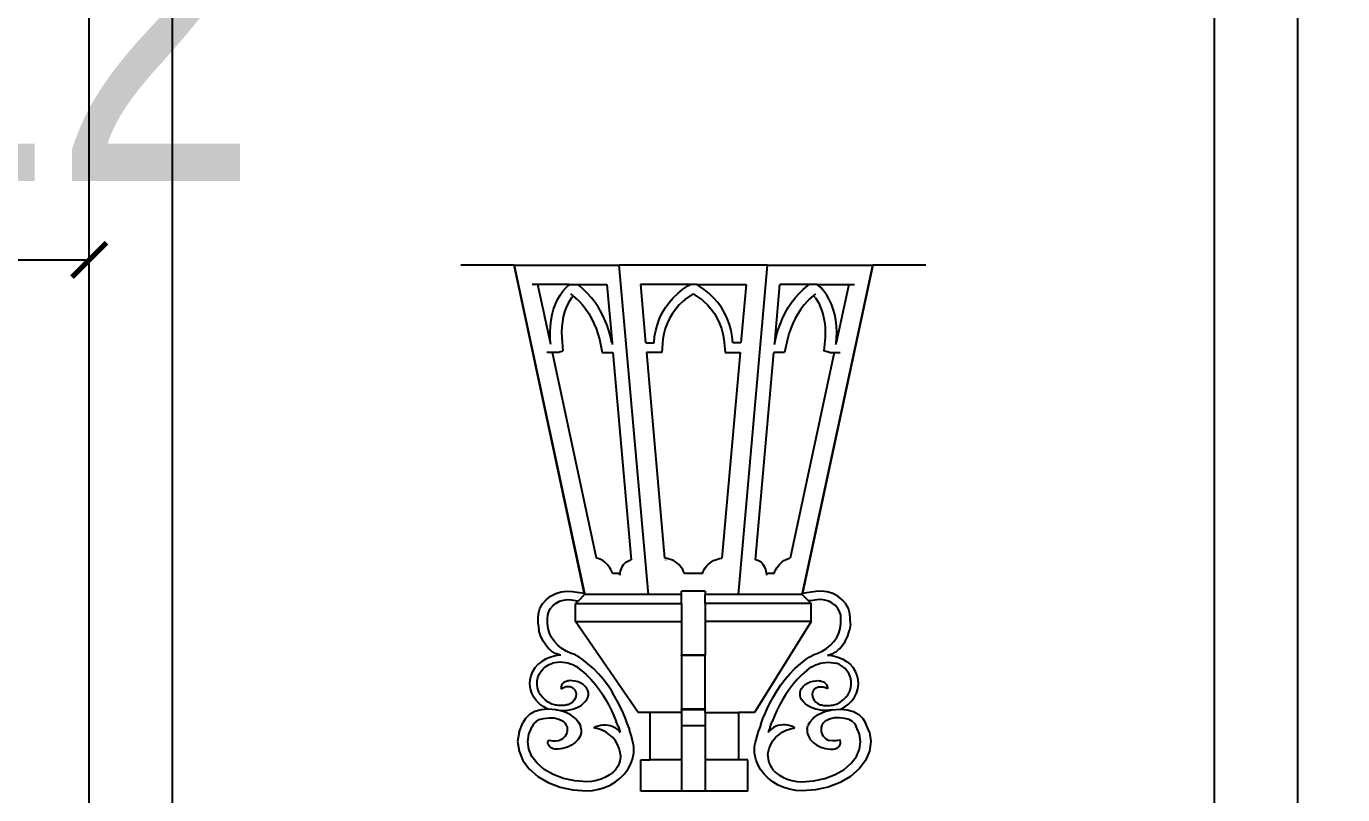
# Model space of a CAD drawing. Header units: inches. Extents: x -279 to 561, y -345 to 342.
# Drawn here: x -172.551 to -171.788, y 34.781 to 35.226 of the extents above; entities that cross this region are included whole.
import ezdxf

# ---------------------------------------------------------------- set-up
doc = ezdxf.new("R2010")
doc.units = ezdxf.units.IN
doc.header["$LTSCALE"] = 0.5
doc.header["$MEASUREMENT"] = 0
for name, color, linetype in [('Edges', 7, 'Continuous'), ('S-DIM', 7, 'Continuous'), ('WAL', 7, 'Continuous')]:
    doc.layers.add(name, color=color, linetype=linetype)
doc.styles.add('ROM', font='AGENCYR.TTF', dxfattribs={"width": 0.8})
doc.styles.get("Standard").update_dxf_attribs({"font": 'arial.ttf'})
doc.dimstyles.new('Copy(9) of ISO-25', dxfattribs={"dimtxt": 0.2, "dimasz": 0.02, "dimexe": 0.05, "dimexo": 0.05, "dimgap": 0.02, "dimtad": 1, "dimtxsty": 'ROM', "dimblk": 'ARCHTICK', "dimcen": 0.03, "dimse1": 1, "dimse2": 1, "dimclrd": 248, "dimclrt": 248, "dimadec": 0, "dimazin": 0, "dimtfac": 1, "dimtmove": 0, "dimatfit": 3, "dimldrblk": 'DOT', "dimfxl": 1, "dimarcsym": 0})
doc.dimstyles.get("Standard").update_dxf_attribs({"dimtxt": 0.18, "dimasz": 0.18, "dimexe": 0.18, "dimexo": 0.0625, "dimgap": 0.09, "dimtad": 0, "dimtih": 1, "dimtoh": 1, "dimzin": 0, "dimdsep": 46, "dimtxsty": 'Standard', "dimcen": 0.09, "dimadec": 0, "dimazin": 0, "dimtfac": 1, "dimtofl": 0, "dimtmove": 0, "dimatfit": 3, "dimfxl": 1, "dimtolj": 1, "dimtzin": 0, "dimarcsym": 0})

# ---------------------------------------------------------------- blocks, each defined once
blk = doc.blocks.new('xx')
at = {"layer": 'Edges'}
for p, q in [((37.97503, 12.48296), (37.98899, 12.48296)), ((38.01653, 12.48296), (37.98899, 12.48296)), ((37.98899, 12.48296), (38.00742, 12.39684)), ((38.00748, 12.39658), (37.98899, 12.48296)), ((38.02418, 12.39658), (38.01653, 12.48296)), ((38.01653, 12.48296), (38.05539, 12.48294)), ((38.02418, 12.39658), (38.01653, 12.48296)), ((38.04781, 12.39658), (38.05547, 12.48296)), ((38.04781, 12.39658), (38.05547, 12.48296)), ((38.05539, 12.48294), (38.05539, 12.48296)), ((38.05539, 12.48294), (38.05547, 12.48296)), ((38.083, 12.48296), (38.05547, 12.48296)), ((38.06452, 12.39658), (38.083, 12.48296)), ((38.083, 12.48296), (38.06459, 12.39691)), ((38.06459, 12.39691), (38.083, 12.48296)), ((38.083, 12.48296), (38.09697, 12.48296)), ((37.99524, 12.47792), (37.99372, 12.47792)), ((37.99524, 12.47792), (37.99852, 12.46261)), ((38.00352, 12.47792), (37.99524, 12.47792)), ((38.00179, 12.47619), (38.00262, 12.47712)), ((38.00262, 12.47712), (38.00352, 12.47792)), ((38.00352, 12.47792), (38.00557, 12.47792)), ((38.0061, 12.47755), (38.00557, 12.47792)), ((38.00557, 12.47792), (38.01332, 12.47792)), ((38.00721, 12.47662), (38.0061, 12.47755)), ((38.00828, 12.47558), (38.00721, 12.47662)), ((38.01468, 12.46261), (38.01332, 12.47792)), ((38.02218, 12.47792), (38.02214, 12.47792)), ((38.02218, 12.47792), (38.02354, 12.46261)), ((38.03522, 12.47792), (38.02218, 12.47792)), ((38.03189, 12.47558), (38.03318, 12.47662)), ((38.03318, 12.47662), (38.03455, 12.47755)), ((38.03455, 12.47755), (38.03522, 12.47792)), ((38.03522, 12.47792), (38.03678, 12.47792)), ((38.03745, 12.47755), (38.03678, 12.47792)), ((38.03678, 12.47792), (38.04982, 12.47792)), ((38.03882, 12.47662), (38.03745, 12.47755)), ((38.0401, 12.47558), (38.03882, 12.47662)), ((38.04846, 12.46261), (38.04982, 12.47792)), ((38.04982, 12.47792), (38.04986, 12.47792)), ((38.05868, 12.47792), (38.05732, 12.46261)), ((38.06643, 12.47792), (38.05868, 12.47792)), ((38.06372, 12.47558), (38.06479, 12.47662)), ((38.06479, 12.47662), (38.0659, 12.47755)), ((38.0659, 12.47755), (38.06643, 12.47792)), ((38.06848, 12.47792), (38.06643, 12.47792)), ((38.06938, 12.47712), (38.06848, 12.47792)), ((38.06848, 12.47792), (38.07675, 12.47792)), ((38.07021, 12.47619), (38.06938, 12.47712)), ((38.07347, 12.46261), (38.07675, 12.47792)), ((38.07675, 12.47792), (38.07828, 12.47792)), ((37.9998, 12.47275), (38.00037, 12.47399)), ((38.00037, 12.47399), (38.00104, 12.47514)), ((38.00104, 12.47514), (38.00179, 12.47619)), ((38.00315, 12.47298), (38.00265, 12.47188)), ((38.00374, 12.474), (38.00315, 12.47298)), ((38.00402, 12.47438), (38.00374, 12.474)), ((38.0045, 12.47493), (38.0039, 12.47544)), ((38.00402, 12.47438), (38.0045, 12.47493)), ((38.00566, 12.47395), (38.0045, 12.47493)), ((38.00566, 12.47395), (38.00605, 12.47357)), ((38.00605, 12.47357), (38.00695, 12.47255)), ((38.00929, 12.47443), (38.00828, 12.47558)), ((38.01024, 12.47318), (38.00929, 12.47443)), ((38.01112, 12.47184), (38.01024, 12.47318)), ((38.02867, 12.47184), (38.02963, 12.47318)), ((38.02963, 12.47318), (38.03071, 12.47443)), ((38.03071, 12.47443), (38.03189, 12.47558)), ((38.03335, 12.47357), (38.03231, 12.47255)), ((38.03382, 12.47395), (38.03335, 12.47357)), ((38.03382, 12.47395), (38.036, 12.47544)), ((38.03817, 12.47395), (38.036, 12.47544)), ((38.03817, 12.47395), (38.03864, 12.47357)), ((38.03864, 12.47357), (38.03969, 12.47255)), ((38.04129, 12.47443), (38.0401, 12.47558)), ((38.04237, 12.47318), (38.04129, 12.47443)), ((38.04333, 12.47184), (38.04237, 12.47318)), ((38.06088, 12.47184), (38.06176, 12.47318)), ((38.06176, 12.47318), (38.06271, 12.47443)), ((38.06271, 12.47443), (38.06372, 12.47558)), ((38.06595, 12.47357), (38.06505, 12.47255)), ((38.06634, 12.47395), (38.06595, 12.47357)), ((38.06634, 12.47395), (38.0675, 12.47493)), ((38.0675, 12.47493), (38.0681, 12.47544)), ((38.06798, 12.47438), (38.0675, 12.47493)), ((38.06798, 12.47438), (38.06826, 12.474)), ((38.06826, 12.474), (38.06884, 12.47298)), ((38.06884, 12.47298), (38.06935, 12.47188)), ((38.07096, 12.47514), (38.07021, 12.47619)), ((38.07162, 12.47399), (38.07096, 12.47514)), ((38.07219, 12.47275), (38.07162, 12.47399)), ((37.99867, 12.46852), (37.99895, 12.47)), ((37.99895, 12.47), (37.99932, 12.47141)), ((37.99932, 12.47141), (37.9998, 12.47275)), ((38.00222, 12.4707), (38.00189, 12.46945)), ((38.00265, 12.47188), (38.00222, 12.4707)), ((38.00695, 12.47255), (38.00779, 12.47145)), ((38.00779, 12.47145), (38.00857, 12.47027)), ((38.00857, 12.47027), (38.00928, 12.46901)), ((38.01192, 12.47043), (38.01112, 12.47184)), ((38.01265, 12.46895), (38.01192, 12.47043)), ((38.02713, 12.46895), (38.02783, 12.47043)), ((38.02783, 12.47043), (38.02867, 12.47184)), ((38.0305, 12.47027), (38.02976, 12.46901)), ((38.03135, 12.47145), (38.0305, 12.47027)), ((38.03231, 12.47255), (38.03135, 12.47145)), ((38.03969, 12.47255), (38.04064, 12.47145)), ((38.04064, 12.47145), (38.04149, 12.47027)), ((38.04149, 12.47027), (38.04224, 12.46901)), ((38.04416, 12.47043), (38.04333, 12.47184)), ((38.04487, 12.46895), (38.04416, 12.47043)), ((38.05935, 12.46895), (38.06007, 12.47043)), ((38.06007, 12.47043), (38.06088, 12.47184)), ((38.06343, 12.47027), (38.06272, 12.46901)), ((38.06421, 12.47145), (38.06343, 12.47027)), ((38.06505, 12.47255), (38.06421, 12.47145)), ((38.06935, 12.47188), (38.06977, 12.4707)), ((38.06977, 12.4707), (38.07011, 12.46945)), ((38.07267, 12.47141), (38.07219, 12.47275)), ((38.07305, 12.47), (38.07267, 12.47141)), ((38.07333, 12.46852), (38.07305, 12.47)), ((37.99843, 12.46541), (37.9985, 12.46699)), ((37.9985, 12.46699), (37.99867, 12.46852)), ((38.00149, 12.46678), (38.00143, 12.46538)), ((38.00164, 12.46814), (38.00149, 12.46678)), ((38.00189, 12.46945), (38.00164, 12.46814)), ((38.00928, 12.46901), (38.00992, 12.46771)), ((38.00992, 12.46771), (38.01048, 12.46635)), ((38.01048, 12.46635), (38.01096, 12.46495)), ((38.01328, 12.46742), (38.01265, 12.46895)), ((38.01383, 12.46584), (38.01328, 12.46742)), ((38.02612, 12.46584), (38.02655, 12.46742)), ((38.02655, 12.46742), (38.02713, 12.46895)), ((38.02863, 12.46635), (38.02825, 12.46495)), ((38.02914, 12.46771), (38.02863, 12.46635)), ((38.02976, 12.46901), (38.02914, 12.46771)), ((38.04224, 12.46901), (38.04286, 12.46771)), ((38.04286, 12.46771), (38.04337, 12.46635)), ((38.04337, 12.46635), (38.04375, 12.46495)), ((38.04544, 12.46742), (38.04487, 12.46895)), ((38.04587, 12.46584), (38.04544, 12.46742)), ((38.05817, 12.46584), (38.05871, 12.46742)), ((38.05871, 12.46742), (38.05935, 12.46895)), ((38.06151, 12.46635), (38.06103, 12.46495)), ((38.06208, 12.46771), (38.06151, 12.46635)), ((38.06272, 12.46901), (38.06208, 12.46771)), ((38.07011, 12.46945), (38.07035, 12.46814)), ((38.07035, 12.46814), (38.0705, 12.46678)), ((38.0705, 12.46678), (38.07056, 12.46538)), ((38.0735, 12.46699), (38.07333, 12.46852)), ((38.07356, 12.46541), (38.0735, 12.46699)), ((37.99847, 12.4638), (37.99843, 12.46541)), ((37.99858, 12.46261), (37.99847, 12.4638)), ((37.99852, 12.46261), (37.99858, 12.46261)), ((37.99862, 12.46218), (37.99858, 12.46261)), ((38.00143, 12.46538), (38.00147, 12.46396)), ((38.00147, 12.46396), (38.00178, 12.46048)), ((38.01096, 12.46495), (38.01136, 12.46353)), ((38.01136, 12.46353), (38.0121, 12.46005)), ((38.01427, 12.46424), (38.01383, 12.46584)), ((38.01462, 12.46261), (38.01427, 12.46424)), ((38.01468, 12.46261), (38.01462, 12.46261)), ((38.01472, 12.46218), (38.01468, 12.46261)), ((38.02354, 12.46261), (38.02569, 12.46261)), ((38.02569, 12.46261), (38.02583, 12.46424)), ((38.02583, 12.46424), (38.02612, 12.46584)), ((38.02799, 12.46353), (38.02769, 12.46005)), ((38.02825, 12.46495), (38.02799, 12.46353)), ((38.04375, 12.46495), (38.044, 12.46353)), ((38.044, 12.46353), (38.04431, 12.46005)), ((38.04616, 12.46424), (38.04587, 12.46584)), ((38.0463, 12.46261), (38.04616, 12.46424)), ((38.04846, 12.46261), (38.0463, 12.46261)), ((38.05732, 12.46261), (38.05728, 12.46218)), ((38.05732, 12.46261), (38.05737, 12.46261)), ((38.05737, 12.46261), (38.05772, 12.46424)), ((38.05772, 12.46424), (38.05817, 12.46584)), ((38.06064, 12.46353), (38.05989, 12.46005)), ((38.06103, 12.46495), (38.06064, 12.46353)), ((38.07053, 12.46396), (38.07022, 12.46048)), ((38.07056, 12.46538), (38.07053, 12.46396)), ((38.07338, 12.46218), (38.07342, 12.46261)), ((38.07342, 12.46261), (38.07352, 12.4638)), ((38.07347, 12.46261), (38.07342, 12.46261)), ((38.07352, 12.4638), (38.07356, 12.46541)), ((37.99907, 12.46005), (37.99755, 12.46005)), ((37.99907, 12.46005), (38.01062, 12.40608)), ((38.00035, 12.46005), (37.99907, 12.46005)), ((38.00035, 12.46005), (38.00178, 12.46048)), ((38.0121, 12.46005), (38.01491, 12.46005)), ((38.01973, 12.40569), (38.01491, 12.46005)), ((38.02376, 12.46005), (38.02372, 12.46005)), ((38.02376, 12.46005), (38.02855, 12.40608)), ((38.02769, 12.46005), (38.02376, 12.46005)), ((38.04345, 12.40608), (38.04823, 12.46005)), ((38.04431, 12.46005), (38.04823, 12.46005)), ((38.04823, 12.46005), (38.04827, 12.46005)), ((38.05709, 12.46005), (38.05227, 12.40569)), ((38.05989, 12.46005), (38.05709, 12.46005)), ((38.06138, 12.40608), (38.07293, 12.46005)), ((38.07165, 12.46005), (38.07022, 12.46048)), ((38.07165, 12.46005), (38.07293, 12.46005)), ((38.07293, 12.46005), (38.07445, 12.46005)), ((38.01104, 12.406), (38.01062, 12.40608)), ((38.01146, 12.40588), (38.01104, 12.406)), ((38.01187, 12.40569), (38.01146, 12.40588)), ((38.01228, 12.40546), (38.01187, 12.40569)), ((38.01268, 12.40517), (38.01228, 12.40546)), ((38.01306, 12.40483), (38.01268, 12.40517)), ((38.01342, 12.40446), (38.01306, 12.40483)), ((38.01377, 12.40404), (38.01342, 12.40446)), ((38.01408, 12.40358), (38.01377, 12.40404)), ((38.0172, 12.4036), (38.01742, 12.40402)), ((38.01742, 12.40402), (38.01766, 12.4044)), ((38.01766, 12.4044), (38.01795, 12.40474)), ((38.01795, 12.40474), (38.01826, 12.40502)), ((38.01826, 12.40502), (38.01859, 12.40526)), ((38.01859, 12.40526), (38.01895, 12.40544)), ((38.01895, 12.40544), (38.01933, 12.40557)), ((38.01933, 12.40557), (38.01973, 12.40569)), ((38.01973, 12.40565), (38.01973, 12.40569)), ((38.02912, 12.406), (38.02855, 12.40608)), ((38.02969, 12.40588), (38.02912, 12.406)), ((38.03024, 12.40569), (38.02969, 12.40588)), ((38.03076, 12.40546), (38.03024, 12.40569)), ((38.03126, 12.40517), (38.03076, 12.40546)), ((38.03173, 12.40483), (38.03126, 12.40517)), ((38.03216, 12.40446), (38.03173, 12.40483)), ((38.03256, 12.40404), (38.03216, 12.40446)), ((38.0329, 12.40358), (38.03256, 12.40404)), ((38.03909, 12.40358), (38.03944, 12.40404)), ((38.03944, 12.40404), (38.03983, 12.40446)), ((38.03983, 12.40446), (38.04026, 12.40483)), ((38.04026, 12.40483), (38.04073, 12.40517)), ((38.04073, 12.40517), (38.04123, 12.40546)), ((38.04123, 12.40546), (38.04176, 12.40569)), ((38.04176, 12.40569), (38.04231, 12.40588)), ((38.04231, 12.40588), (38.04287, 12.406)), ((38.04287, 12.406), (38.04345, 12.40608)), ((38.04331, 12.40562), (38.04327, 12.40554)), ((38.05266, 12.40557), (38.05227, 12.40569)), ((38.05227, 12.40569), (38.05227, 12.40565)), ((38.05304, 12.40544), (38.05266, 12.40557)), ((38.0534, 12.40526), (38.05304, 12.40544)), ((38.05374, 12.40502), (38.0534, 12.40526)), ((38.05405, 12.40474), (38.05374, 12.40502)), ((38.05433, 12.4044), (38.05405, 12.40474)), ((38.05458, 12.40402), (38.05433, 12.4044)), ((38.05479, 12.4036), (38.05458, 12.40402)), ((38.05792, 12.40358), (38.05823, 12.40404)), ((38.05823, 12.40404), (38.05857, 12.40446)), ((38.05857, 12.40446), (38.05893, 12.40483)), ((38.05893, 12.40483), (38.05932, 12.40517)), ((38.05932, 12.40517), (38.05971, 12.40546)), ((38.05971, 12.40546), (38.06012, 12.40569)), ((38.06012, 12.40569), (38.06054, 12.40588)), ((38.06054, 12.40588), (38.06096, 12.406)), ((38.06096, 12.406), (38.06138, 12.40608)), ((38.01436, 12.4031), (38.01408, 12.40358)), ((38.01462, 12.40258), (38.01436, 12.4031)), ((38.01483, 12.40205), (38.01462, 12.40258)), ((38.01483, 12.40205), (38.01678, 12.40205)), ((38.01674, 12.40162), (38.01678, 12.40205)), ((38.01678, 12.40205), (38.01679, 12.40215)), ((38.01679, 12.40215), (38.01689, 12.40266)), ((38.01689, 12.40266), (38.01703, 12.40315)), ((38.01703, 12.40315), (38.0172, 12.4036)), ((38.0332, 12.4031), (38.0329, 12.40358)), ((38.03345, 12.40258), (38.0332, 12.4031)), ((38.03364, 12.40205), (38.03345, 12.40258)), ((38.03364, 12.40205), (38.03835, 12.40205)), ((38.03835, 12.40205), (38.03855, 12.40258)), ((38.03855, 12.40258), (38.03879, 12.4031)), ((38.03879, 12.4031), (38.03909, 12.40358)), ((38.05497, 12.40315), (38.05479, 12.4036)), ((38.05511, 12.40266), (38.05497, 12.40315)), ((38.05521, 12.40215), (38.05511, 12.40266)), ((38.05522, 12.40205), (38.05521, 12.40215)), ((38.05522, 12.40205), (38.05716, 12.40205)), ((38.05526, 12.40162), (38.05522, 12.40205)), ((38.05716, 12.40205), (38.05738, 12.40258)), ((38.05738, 12.40258), (38.05763, 12.4031)), ((38.05763, 12.4031), (38.05792, 12.40358)), ((37.99948, 12.39681), (38.00095, 12.39726)), ((38.00095, 12.39726), (38.00248, 12.39745)), ((38.00248, 12.39745), (38.00391, 12.39737)), ((38.00391, 12.39737), (38.00508, 12.3972)), ((38.00508, 12.3972), (38.00742, 12.39684)), ((38.03289, 12.39745), (38.03911, 12.39745)), ((38.03289, 12.39745), (38.03289, 12.39658)), ((38.03911, 12.39658), (38.03911, 12.39745)), ((38.06649, 12.3972), (38.06459, 12.39691)), ((38.06766, 12.39737), (38.06649, 12.3972)), ((38.06909, 12.39745), (38.06766, 12.39737)), ((38.07063, 12.39726), (38.06909, 12.39745)), ((38.07209, 12.39681), (38.07063, 12.39726)), ((37.99535, 12.39285), (37.99603, 12.39409)), ((37.99603, 12.39409), (37.99697, 12.3952)), ((37.99697, 12.3952), (37.99814, 12.39612)), ((37.99813, 12.39293), (37.99878, 12.39369)), ((37.99814, 12.39612), (37.99948, 12.39681)), ((37.99878, 12.39369), (37.99958, 12.39432)), ((37.99958, 12.39432), (38.0005, 12.3948)), ((38.0005, 12.3948), (38.00151, 12.39511)), ((38.00151, 12.39511), (38.00257, 12.39524)), ((38.00257, 12.39524), (38.00364, 12.39518)), ((38.00364, 12.39518), (38.0047, 12.39503)), ((38.0047, 12.39503), (38.00578, 12.39487)), ((38.00578, 12.39487), (38.00512, 12.3942)), ((38.00512, 12.38944), (38.00512, 12.3942)), ((38.00512, 12.3942), (38.03289, 12.3942)), ((38.00578, 12.39487), (38.00748, 12.39658)), ((38.00748, 12.39658), (38.00742, 12.39684)), ((38.00748, 12.39658), (38.02418, 12.39658)), ((38.02418, 12.39658), (38.03289, 12.39658)), ((38.03289, 12.3942), (38.03289, 12.39658)), ((38.03289, 12.3942), (38.03289, 12.38944)), ((38.03911, 12.39658), (38.04781, 12.39658)), ((38.03911, 12.3942), (38.03911, 12.39658)), ((38.06688, 12.3942), (38.03911, 12.3942)), ((38.03911, 12.3942), (38.03911, 12.38944)), ((38.04781, 12.39658), (38.06452, 12.39658)), ((38.06452, 12.39658), (38.06459, 12.39691)), ((38.06452, 12.39658), (38.06616, 12.39492)), ((38.06688, 12.39503), (38.06616, 12.39492)), ((38.06616, 12.39492), (38.06688, 12.3942)), ((38.06793, 12.39518), (38.06688, 12.39503)), ((38.06688, 12.38944), (38.06688, 12.3942)), ((38.069, 12.39524), (38.06793, 12.39518)), ((38.07006, 12.39511), (38.069, 12.39524)), ((38.07107, 12.3948), (38.07006, 12.39511)), ((38.07199, 12.39432), (38.07107, 12.3948)), ((38.07279, 12.39369), (38.07199, 12.39432)), ((38.07343, 12.39612), (38.07209, 12.39681)), ((38.07344, 12.39293), (38.07279, 12.39369)), ((38.0746, 12.3952), (38.07343, 12.39612)), ((38.07554, 12.39409), (38.0746, 12.3952)), ((38.07622, 12.39285), (38.07554, 12.39409)), ((37.99484, 12.3888), (37.99486, 12.39028)), ((37.99486, 12.39028), (37.99495, 12.3915)), ((37.99495, 12.3915), (37.99535, 12.39285)), ((37.9973, 12.38893), (37.99731, 12.39019)), ((37.99731, 12.39019), (37.99738, 12.39115)), ((37.99738, 12.39115), (37.99766, 12.39207)), ((37.99766, 12.39207), (37.99813, 12.39293)), ((38.07391, 12.39207), (38.07344, 12.39293)), ((38.07419, 12.39115), (38.07391, 12.39207)), ((38.07426, 12.39019), (38.07419, 12.39115)), ((38.07427, 12.38893), (38.07426, 12.39019)), ((38.07662, 12.3915), (38.07622, 12.39285)), ((38.07671, 12.39028), (38.07662, 12.3915)), ((38.07673, 12.3888), (38.07671, 12.39028)), ((37.99484, 12.3888), (37.99507, 12.38724)), ((37.99553, 12.38572), (37.99507, 12.38724)), ((37.99748, 12.38767), (37.9973, 12.38893)), ((37.99785, 12.38645), (37.99748, 12.38767)), ((38.00512, 12.38944), (38.01995, 12.36562)), ((38.00512, 12.38944), (38.03289, 12.38944)), ((38.03289, 12.38944), (38.03289, 12.38066)), ((38.06688, 12.38944), (38.03911, 12.38944)), ((38.03911, 12.38944), (38.03911, 12.38066)), ((38.05051, 12.36562), (38.06688, 12.38944)), ((38.07372, 12.38645), (38.07409, 12.38767)), ((38.07409, 12.38767), (38.07427, 12.38893)), ((38.07604, 12.38572), (38.07651, 12.38724)), ((38.07673, 12.3888), (38.07651, 12.38724)), ((37.99623, 12.38427), (37.99553, 12.38572)), ((37.99715, 12.38293), (37.99623, 12.38427)), ((37.99842, 12.38529), (37.99785, 12.38645)), ((37.99915, 12.38421), (37.99842, 12.38529)), ((38.00005, 12.38323), (37.99915, 12.38421)), ((38.00109, 12.38238), (38.00005, 12.38323)), ((38.07048, 12.38238), (38.07152, 12.38323)), ((38.07152, 12.38323), (38.07242, 12.38421)), ((38.07242, 12.38421), (38.07316, 12.38529)), ((38.07316, 12.38529), (38.07372, 12.38645)), ((38.07443, 12.38293), (38.07534, 12.38427)), ((38.07534, 12.38427), (38.07604, 12.38572)), ((37.9979, 12.38007), (37.99682, 12.3796)), ((37.99771, 12.38232), (37.99715, 12.38293)), ((37.99791, 12.38211), (37.99771, 12.38232)), ((37.99904, 12.38041), (37.9979, 12.38007)), ((37.99812, 12.38192), (37.99791, 12.38211)), ((37.99835, 12.38173), (37.99812, 12.38192)), ((37.99859, 12.38156), (37.99835, 12.38173)), ((37.99884, 12.3814), (37.99859, 12.38156)), ((37.9991, 12.38125), (37.99884, 12.3814)), ((38.00021, 12.38062), (37.99904, 12.38041)), ((37.99936, 12.38112), (37.9991, 12.38125)), ((37.99964, 12.381), (37.99936, 12.38112)), ((37.99992, 12.38089), (37.99964, 12.381)), ((38.00021, 12.3808), (37.99992, 12.38089)), ((38.00051, 12.38072), (38.00021, 12.3808)), ((38.00081, 12.38066), (38.00021, 12.38062)), ((38.00081, 12.38066), (38.00051, 12.38072)), ((38.00226, 12.38166), (38.00109, 12.38238)), ((38.00352, 12.38109), (38.00226, 12.38166)), ((38.00419, 12.38089), (38.00352, 12.38109)), ((38.00565, 12.38014), (38.00419, 12.38089)), ((38.00644, 12.37959), (38.00565, 12.38014)), ((38.03289, 12.38066), (38.03911, 12.38066)), ((38.03289, 12.38054), (38.03289, 12.38066)), ((38.03289, 12.38054), (38.03911, 12.38054)), ((38.03289, 12.3665), (38.03289, 12.38054)), ((38.03911, 12.38054), (38.03911, 12.38066)), ((38.03911, 12.38054), (38.03911, 12.3665)), ((38.06513, 12.37959), (38.06592, 12.38014)), ((38.06592, 12.38014), (38.06738, 12.38089)), ((38.06738, 12.38089), (38.06805, 12.38109)), ((38.06805, 12.38109), (38.06932, 12.38166)), ((38.06932, 12.38166), (38.07048, 12.38238)), ((38.07076, 12.38066), (38.07106, 12.38072)), ((38.07076, 12.38066), (38.07136, 12.38062)), ((38.07106, 12.38072), (38.07136, 12.3808)), ((38.07136, 12.3808), (38.07165, 12.38089)), ((38.07136, 12.38062), (38.07254, 12.38041)), ((38.07165, 12.38089), (38.07193, 12.381)), ((38.07193, 12.381), (38.07221, 12.38112)), ((38.07221, 12.38112), (38.07248, 12.38125)), ((38.07248, 12.38125), (38.07274, 12.3814)), ((38.07254, 12.38041), (38.07367, 12.38007)), ((38.07274, 12.3814), (38.07298, 12.38156)), ((38.07298, 12.38156), (38.07322, 12.38173)), ((38.07322, 12.38173), (38.07345, 12.38192)), ((38.07345, 12.38192), (38.07367, 12.38211)), ((38.07367, 12.38211), (38.07387, 12.38232)), ((38.07367, 12.38007), (38.07475, 12.3796)), ((38.07387, 12.38232), (38.07443, 12.38293)), ((37.99303, 12.3753), (37.99348, 12.37639)), ((37.99348, 12.37639), (37.99411, 12.3774)), ((37.99411, 12.3774), (37.99491, 12.37832)), ((37.99582, 12.37902), (37.99491, 12.37832)), ((37.99517, 12.37565), (37.99565, 12.37645)), ((37.99565, 12.37645), (37.99624, 12.37715)), ((37.99682, 12.3796), (37.99582, 12.37902)), ((37.99624, 12.37715), (37.99693, 12.37768)), ((37.99693, 12.37768), (37.99773, 12.37817)), ((37.99773, 12.37817), (37.9986, 12.37856)), ((37.99928, 12.37868), (37.9986, 12.37856)), ((37.99996, 12.37875), (37.99928, 12.37868)), ((38.00065, 12.37877), (37.99996, 12.37875)), ((38.00134, 12.37874), (38.00065, 12.37877)), ((38.00202, 12.37865), (38.00134, 12.37874)), ((38.0027, 12.37851), (38.00202, 12.37865)), ((38.00335, 12.37832), (38.0027, 12.37851)), ((38.00399, 12.37808), (38.00335, 12.37832)), ((38.0046, 12.37779), (38.00399, 12.37808)), ((38.00518, 12.37746), (38.0046, 12.37779)), ((38.00572, 12.37708), (38.00518, 12.37746)), ((38.00623, 12.37666), (38.00572, 12.37708)), ((38.00623, 12.37666), (38.00748, 12.37555)), ((38.00794, 12.3784), (38.00644, 12.37959)), ((38.00936, 12.37713), (38.00794, 12.3784)), ((38.01068, 12.37578), (38.00936, 12.37713)), ((38.06089, 12.37578), (38.06222, 12.37713)), ((38.06222, 12.37713), (38.06363, 12.3784)), ((38.06363, 12.3784), (38.06513, 12.37959)), ((38.06534, 12.37666), (38.06409, 12.37555)), ((38.06534, 12.37666), (38.06585, 12.37708)), ((38.06585, 12.37708), (38.06639, 12.37746)), ((38.06639, 12.37746), (38.06697, 12.37779)), ((38.06697, 12.37779), (38.06758, 12.37808)), ((38.06758, 12.37808), (38.06822, 12.37832)), ((38.06822, 12.37832), (38.06888, 12.37851)), ((38.06888, 12.37851), (38.06955, 12.37865)), ((38.06955, 12.37865), (38.07023, 12.37874)), ((38.07023, 12.37874), (38.07092, 12.37877)), ((38.07092, 12.37877), (38.07161, 12.37875)), ((38.07161, 12.37875), (38.07229, 12.37868)), ((38.07229, 12.37868), (38.07297, 12.37856)), ((38.07384, 12.37817), (38.07297, 12.37856)), ((38.07465, 12.37768), (38.07384, 12.37817)), ((38.07533, 12.37715), (38.07465, 12.37768)), ((38.07475, 12.3796), (38.07576, 12.37902)), ((38.07592, 12.37645), (38.07533, 12.37715)), ((38.07576, 12.37902), (38.07667, 12.37832)), ((38.07641, 12.37565), (38.07592, 12.37645)), ((38.07746, 12.3774), (38.07667, 12.37832)), ((38.07809, 12.37639), (38.07746, 12.3774)), ((38.07854, 12.3753), (38.07809, 12.37639)), ((37.99273, 12.373), (37.99278, 12.37416)), ((37.99287, 12.37184), (37.99273, 12.373)), ((37.99278, 12.37416), (37.99303, 12.3753)), ((37.9946, 12.37297), (37.99463, 12.37389)), ((37.99473, 12.37206), (37.9946, 12.37297)), ((37.99463, 12.37389), (37.99482, 12.37479)), ((37.99482, 12.37479), (37.99517, 12.37565)), ((38.00114, 12.37297), (38.00098, 12.37271)), ((38.00135, 12.37322), (38.00114, 12.37297)), ((38.00161, 12.37344), (38.00135, 12.37322)), ((38.00192, 12.37362), (38.00161, 12.37344)), ((38.00226, 12.37377), (38.00192, 12.37362)), ((38.00263, 12.37388), (38.00226, 12.37377)), ((38.00301, 12.37394), (38.00263, 12.37388)), ((38.00341, 12.37396), (38.00301, 12.37394)), ((38.0038, 12.37393), (38.00341, 12.37396)), ((38.0046, 12.37382), (38.0038, 12.37393)), ((38.00537, 12.37361), (38.0046, 12.37382)), ((38.00608, 12.3733), (38.00537, 12.37361)), ((38.0067, 12.37291), (38.00608, 12.3733)), ((38.00722, 12.37245), (38.0067, 12.37291)), ((38.00748, 12.37555), (38.0087, 12.37431)), ((38.0087, 12.37431), (38.00984, 12.37301)), ((38.00984, 12.37301), (38.01088, 12.37165)), ((38.01191, 12.37436), (38.01068, 12.37578)), ((38.01304, 12.37288), (38.01191, 12.37436)), ((38.01407, 12.37134), (38.01304, 12.37288)), ((38.0575, 12.37134), (38.05853, 12.37288)), ((38.05853, 12.37288), (38.05966, 12.37436)), ((38.05966, 12.37436), (38.06089, 12.37578)), ((38.06174, 12.37301), (38.06069, 12.37165)), ((38.06287, 12.37431), (38.06174, 12.37301)), ((38.06409, 12.37555), (38.06287, 12.37431)), ((38.06435, 12.37245), (38.06487, 12.37291)), ((38.06487, 12.37291), (38.0655, 12.3733)), ((38.0655, 12.3733), (38.0662, 12.37361)), ((38.0662, 12.37361), (38.06697, 12.37382)), ((38.06697, 12.37382), (38.06777, 12.37393)), ((38.06777, 12.37393), (38.06817, 12.37396)), ((38.06817, 12.37396), (38.06856, 12.37394)), ((38.06856, 12.37394), (38.06895, 12.37388)), ((38.06895, 12.37388), (38.06931, 12.37377)), ((38.06931, 12.37377), (38.06965, 12.37362)), ((38.06965, 12.37362), (38.06996, 12.37344)), ((38.06996, 12.37344), (38.07022, 12.37322)), ((38.07022, 12.37322), (38.07043, 12.37297)), ((38.07043, 12.37297), (38.07059, 12.37271)), ((38.07675, 12.37479), (38.07641, 12.37565)), ((38.07694, 12.37389), (38.07675, 12.37479)), ((38.07685, 12.37206), (38.07697, 12.37297)), ((38.07697, 12.37297), (38.07694, 12.37389)), ((38.07879, 12.37416), (38.07854, 12.3753)), ((38.0787, 12.37184), (38.07885, 12.373)), ((38.07885, 12.373), (38.07879, 12.37416)), ((37.99321, 12.37072), (37.99287, 12.37184)), ((37.99374, 12.36966), (37.99321, 12.37072)), ((37.99445, 12.36869), (37.99374, 12.36966)), ((37.99501, 12.37118), (37.99473, 12.37206)), ((37.99543, 12.37035), (37.99501, 12.37118)), ((37.996, 12.36959), (37.99543, 12.37035)), ((37.99669, 12.36891), (37.996, 12.36959)), ((38.00088, 12.37242), (38.00084, 12.37213)), ((38.00084, 12.37213), (38.00087, 12.37184)), ((38.00087, 12.37184), (38.00137, 12.37209)), ((38.00098, 12.37271), (38.00088, 12.37242)), ((38.00137, 12.37209), (38.00192, 12.37227)), ((38.00217, 12.37232), (38.00192, 12.37227)), ((38.00242, 12.37236), (38.00217, 12.37232)), ((38.00268, 12.37237), (38.00242, 12.37236)), ((38.00294, 12.37235), (38.00268, 12.37237)), ((38.00319, 12.37231), (38.00294, 12.37235)), ((38.00344, 12.37225), (38.00319, 12.37231)), ((38.00367, 12.37216), (38.00344, 12.37225)), ((38.00388, 12.37205), (38.00367, 12.37216)), ((38.00408, 12.37192), (38.00388, 12.37205)), ((38.00425, 12.37178), (38.00408, 12.37192)), ((38.00439, 12.37162), (38.00425, 12.37178)), ((38.00439, 12.37162), (38.00451, 12.37145)), ((38.00451, 12.37145), (38.00473, 12.37093)), ((38.00479, 12.36984), (38.00461, 12.36931)), ((38.00473, 12.37093), (38.00483, 12.37038)), ((38.00483, 12.37038), (38.00479, 12.36984)), ((38.00763, 12.37192), (38.00722, 12.37245)), ((38.00762, 12.36899), (38.0079, 12.36955)), ((38.00791, 12.37135), (38.00763, 12.37192)), ((38.0079, 12.36955), (38.00804, 12.37015)), ((38.00804, 12.37076), (38.00791, 12.37135)), ((38.00804, 12.37015), (38.00804, 12.37076)), ((38.01088, 12.37165), (38.01183, 12.37022)), ((38.01183, 12.37022), (38.01263, 12.36889)), ((38.01492, 12.36992), (38.01407, 12.37134)), ((38.01571, 12.36848), (38.01492, 12.36992)), ((38.05586, 12.36848), (38.05666, 12.36992)), ((38.05666, 12.36992), (38.0575, 12.37134)), ((38.05974, 12.37022), (38.05894, 12.36889)), ((38.06069, 12.37165), (38.05974, 12.37022)), ((38.06353, 12.37076), (38.06367, 12.37135)), ((38.06353, 12.37015), (38.06353, 12.37076)), ((38.06367, 12.36955), (38.06353, 12.37015)), ((38.06367, 12.37135), (38.06394, 12.37192)), ((38.06396, 12.36899), (38.06367, 12.36955)), ((38.06394, 12.37192), (38.06435, 12.37245)), ((38.06684, 12.37093), (38.06675, 12.37038)), ((38.06675, 12.37038), (38.06679, 12.36984)), ((38.06679, 12.36984), (38.06696, 12.36931)), ((38.06706, 12.37145), (38.06684, 12.37093)), ((38.06718, 12.37162), (38.06706, 12.37145)), ((38.06718, 12.37162), (38.06732, 12.37178)), ((38.06732, 12.37178), (38.0675, 12.37192)), ((38.0675, 12.37192), (38.06769, 12.37205)), ((38.06769, 12.37205), (38.0679, 12.37216)), ((38.0679, 12.37216), (38.06814, 12.37225)), ((38.06814, 12.37225), (38.06838, 12.37231)), ((38.06838, 12.37231), (38.06863, 12.37235)), ((38.06863, 12.37235), (38.06889, 12.37237)), ((38.06889, 12.37237), (38.06915, 12.37236)), ((38.06915, 12.37236), (38.06941, 12.37232)), ((38.06941, 12.37232), (38.06966, 12.37227)), ((38.0702, 12.37209), (38.06966, 12.37227)), ((38.0707, 12.37184), (38.0702, 12.37209)), ((38.07059, 12.37271), (38.07069, 12.37242)), ((38.07069, 12.37242), (38.07073, 12.37213)), ((38.07073, 12.37213), (38.0707, 12.37184)), ((38.07488, 12.36891), (38.07557, 12.36959)), ((38.07557, 12.36959), (38.07614, 12.37035)), ((38.07614, 12.37035), (38.07657, 12.37118)), ((38.07657, 12.37118), (38.07685, 12.37206)), ((38.07712, 12.36869), (38.07783, 12.36966)), ((38.07783, 12.36966), (38.07836, 12.37072)), ((38.07836, 12.37072), (38.0787, 12.37184)), ((37.99568, 12.36633), (37.99404, 12.36584)), ((37.99531, 12.36783), (37.99445, 12.36869)), ((37.99632, 12.36709), (37.99531, 12.36783)), ((37.99744, 12.3665), (37.99568, 12.36633)), ((37.99744, 12.3665), (37.99632, 12.36709)), ((37.99749, 12.36834), (37.99669, 12.36891)), ((37.99957, 12.36634), (37.99744, 12.3665)), ((37.99849, 12.36783), (37.99749, 12.36834)), ((37.99885, 12.36774), (37.99849, 12.36783)), ((37.99916, 12.36764), (37.99885, 12.36774)), ((37.99947, 12.36756), (37.99916, 12.36764)), ((37.99979, 12.3675), (37.99947, 12.36756)), ((38.00155, 12.36586), (37.99957, 12.36634)), ((37.99957, 12.36634), (38.00043, 12.3662)), ((38.00012, 12.36745), (37.99979, 12.3675)), ((38.00045, 12.36741), (38.00012, 12.36745)), ((38.00043, 12.3662), (38.0013, 12.36614)), ((38.00079, 12.3674), (38.00045, 12.36741)), ((38.00112, 12.3674), (38.00079, 12.3674)), ((38.00146, 12.36742), (38.00112, 12.3674)), ((38.0013, 12.36614), (38.00219, 12.36616)), ((38.00179, 12.36745), (38.00146, 12.36742)), ((38.00211, 12.36751), (38.00179, 12.36745)), ((38.00243, 12.36758), (38.00211, 12.36751)), ((38.00219, 12.36616), (38.00306, 12.36627)), ((38.00275, 12.36766), (38.00243, 12.36758)), ((38.00336, 12.36797), (38.00275, 12.36766)), ((38.00306, 12.36627), (38.0039, 12.36645)), ((38.00388, 12.36836), (38.00336, 12.36797)), ((38.00431, 12.36881), (38.00388, 12.36836)), ((38.0039, 12.36645), (38.0047, 12.36672)), ((38.00461, 12.36931), (38.00431, 12.36881)), ((38.0047, 12.36672), (38.00544, 12.36706)), ((38.00544, 12.36706), (38.00612, 12.36747)), ((38.00612, 12.36747), (38.00671, 12.36794)), ((38.00671, 12.36794), (38.00721, 12.36846)), ((38.00721, 12.36846), (38.00762, 12.36899)), ((38.01263, 12.36889), (38.01339, 12.36751)), ((38.01339, 12.36751), (38.0141, 12.36612)), ((38.0141, 12.36612), (38.01475, 12.36471)), ((38.01645, 12.36701), (38.01571, 12.36848)), ((38.01713, 12.36552), (38.01645, 12.36701)), ((38.03289, 12.3665), (38.03911, 12.3665)), ((38.03289, 12.3665), (38.03289, 12.36634)), ((38.03289, 12.36634), (38.03911, 12.36634)), ((38.03289, 12.36562), (38.03289, 12.36634)), ((38.03911, 12.36634), (38.03911, 12.3665)), ((38.03911, 12.36634), (38.03911, 12.36562)), ((38.05444, 12.36552), (38.05512, 12.36701)), ((38.05512, 12.36701), (38.05586, 12.36848)), ((38.05748, 12.36612), (38.05682, 12.36471)), ((38.05818, 12.36751), (38.05748, 12.36612)), ((38.05894, 12.36889), (38.05818, 12.36751)), ((38.06437, 12.36846), (38.06396, 12.36899)), ((38.06486, 12.36794), (38.06437, 12.36846)), ((38.06546, 12.36747), (38.06486, 12.36794)), ((38.06613, 12.36706), (38.06546, 12.36747)), ((38.06687, 12.36672), (38.06613, 12.36706)), ((38.06767, 12.36645), (38.06687, 12.36672)), ((38.06696, 12.36931), (38.06727, 12.36881)), ((38.06727, 12.36881), (38.06769, 12.36836)), ((38.06851, 12.36627), (38.06767, 12.36645)), ((38.06769, 12.36836), (38.06821, 12.36797)), ((38.06821, 12.36797), (38.06883, 12.36766)), ((38.06939, 12.36616), (38.06851, 12.36627)), ((38.06883, 12.36766), (38.06914, 12.36758)), ((38.06914, 12.36758), (38.06946, 12.36751)), ((38.07027, 12.36614), (38.06939, 12.36616)), ((38.06946, 12.36751), (38.06979, 12.36745)), ((38.06979, 12.36745), (38.07012, 12.36742)), ((38.07002, 12.36586), (38.07201, 12.36634)), ((38.07012, 12.36742), (38.07045, 12.3674)), ((38.07115, 12.3662), (38.07027, 12.36614)), ((38.07045, 12.3674), (38.07079, 12.3674)), ((38.07079, 12.3674), (38.07112, 12.36741)), ((38.07112, 12.36741), (38.07145, 12.36745)), ((38.07201, 12.36634), (38.07115, 12.3662)), ((38.07145, 12.36745), (38.07178, 12.3675)), ((38.07178, 12.3675), (38.0721, 12.36756)), ((38.07201, 12.36634), (38.07414, 12.3665)), ((38.0721, 12.36756), (38.07242, 12.36764)), ((38.07242, 12.36764), (38.07272, 12.36774)), ((38.07272, 12.36774), (38.07308, 12.36783)), ((38.07308, 12.36783), (38.07409, 12.36834)), ((38.07409, 12.36834), (38.07488, 12.36891)), ((38.07414, 12.3665), (38.07525, 12.36709)), ((38.07414, 12.3665), (38.0759, 12.36633)), ((38.07525, 12.36709), (38.07626, 12.36783)), ((38.0759, 12.36633), (38.07753, 12.36584)), ((38.07626, 12.36783), (38.07712, 12.36869)), ((37.98986, 12.36047), (37.99088, 12.36289)), ((37.99156, 12.36406), (37.99088, 12.36289)), ((37.99264, 12.36507), (37.99156, 12.36406)), ((37.99404, 12.36584), (37.99264, 12.36507)), ((37.99373, 12.3627), (37.99329, 12.36194)), ((37.99431, 12.36326), (37.99373, 12.3627)), ((37.99431, 12.36326), (37.99518, 12.36374)), ((37.99518, 12.36374), (37.99627, 12.36406)), ((37.99627, 12.36406), (37.99775, 12.36421)), ((37.99775, 12.36421), (37.9984, 12.36423)), ((37.9984, 12.36423), (37.99904, 12.36419)), ((37.99904, 12.36419), (37.99968, 12.36407)), ((37.99968, 12.36407), (38.00029, 12.36388)), ((38.00029, 12.36388), (38.00087, 12.36362)), ((38.00087, 12.36362), (38.00141, 12.3633)), ((38.00141, 12.3633), (38.00191, 12.36292)), ((38.00326, 12.36509), (38.00155, 12.36586)), ((38.00191, 12.36292), (38.00217, 12.36252)), ((38.00236, 12.36209), (38.00217, 12.36252)), ((38.00457, 12.36408), (38.00326, 12.36509)), ((38.00457, 12.36408), (38.00459, 12.36406)), ((38.00459, 12.36406), (38.0048, 12.36389)), ((38.0048, 12.36389), (38.00549, 12.36308)), ((38.00549, 12.36308), (38.00596, 12.36219)), ((38.01475, 12.36471), (38.01536, 12.36328)), ((38.0159, 12.36183), (38.01536, 12.36328)), ((38.01776, 12.36402), (38.01713, 12.36552)), ((38.01834, 12.36249), (38.01776, 12.36402)), ((38.01995, 12.36562), (38.02416, 12.36562)), ((38.02416, 12.36562), (38.02416, 12.35321)), ((38.03289, 12.36562), (38.02416, 12.36562)), ((38.03289, 12.36562), (38.03289, 12.36212)), ((38.03911, 12.36562), (38.04741, 12.36562)), ((38.03911, 12.36562), (38.03911, 12.36212)), ((38.04741, 12.36562), (38.04741, 12.35321)), ((38.04741, 12.36562), (38.05051, 12.36562)), ((38.05324, 12.36249), (38.05381, 12.36402)), ((38.05381, 12.36402), (38.05444, 12.36552)), ((38.05567, 12.36183), (38.05622, 12.36328)), ((38.05682, 12.36471), (38.05622, 12.36328)), ((38.06608, 12.36308), (38.06562, 12.36219)), ((38.06677, 12.36389), (38.06608, 12.36308)), ((38.06699, 12.36406), (38.06677, 12.36389)), ((38.067, 12.36408), (38.06699, 12.36406)), ((38.067, 12.36408), (38.06831, 12.36509)), ((38.06831, 12.36509), (38.07002, 12.36586)), ((38.06921, 12.36209), (38.0694, 12.36252)), ((38.06967, 12.36292), (38.0694, 12.36252)), ((38.07016, 12.3633), (38.06967, 12.36292)), ((38.0707, 12.36362), (38.07016, 12.3633)), ((38.07128, 12.36388), (38.0707, 12.36362)), ((38.07189, 12.36407), (38.07128, 12.36388)), ((38.07253, 12.36419), (38.07189, 12.36407)), ((38.07317, 12.36423), (38.07253, 12.36419)), ((38.07382, 12.36421), (38.07317, 12.36423)), ((38.0753, 12.36406), (38.07382, 12.36421)), ((38.07639, 12.36374), (38.0753, 12.36406)), ((38.07726, 12.36326), (38.07639, 12.36374)), ((38.07726, 12.36326), (38.07785, 12.3627)), ((38.07753, 12.36584), (38.07894, 12.36507)), ((38.07785, 12.3627), (38.07828, 12.36194)), ((38.07894, 12.36507), (38.08001, 12.36406)), ((38.08001, 12.36406), (38.08069, 12.36289)), ((38.08172, 12.36047), (38.08069, 12.36289)), ((37.98986, 12.36047), (37.98951, 12.35796)), ((37.99216, 12.35795), (37.99243, 12.35991)), ((37.99243, 12.35991), (37.99329, 12.36194)), ((38.00195, 12.35941), (38.00163, 12.35904)), ((38.0022, 12.35982), (38.00195, 12.35941)), ((38.00238, 12.36025), (38.0022, 12.35982)), ((38.00236, 12.36209), (38.00248, 12.36163)), ((38.00249, 12.36071), (38.00238, 12.36025)), ((38.00248, 12.36163), (38.00253, 12.36117)), ((38.00253, 12.36117), (38.00249, 12.36071)), ((38.00586, 12.35936), (38.00534, 12.35848)), ((38.00614, 12.36029), (38.00586, 12.35936)), ((38.00618, 12.36125), (38.00596, 12.36219)), ((38.00618, 12.36125), (38.00614, 12.36029)), ((38.00943, 12.3616), (38.01, 12.3619)), ((38.01057, 12.36135), (38.00943, 12.3616)), ((38.01, 12.3619), (38.0106, 12.36214)), ((38.01166, 12.36096), (38.01057, 12.36135)), ((38.0106, 12.36214), (38.01123, 12.3623)), ((38.01123, 12.3623), (38.01188, 12.36238)), ((38.01268, 12.36043), (38.01166, 12.36096)), ((38.01188, 12.36238), (38.01254, 12.36238)), ((38.01254, 12.36238), (38.01319, 12.36231)), ((38.01361, 12.35978), (38.01268, 12.36043)), ((38.01319, 12.36231), (38.01382, 12.36216)), ((38.01444, 12.35901), (38.01361, 12.35978)), ((38.01382, 12.36216), (38.01443, 12.36193)), ((38.01443, 12.36193), (38.015, 12.36163)), ((38.015, 12.36163), (38.01552, 12.36127)), ((38.01552, 12.36127), (38.01599, 12.36084)), ((38.0159, 12.36183), (38.0164, 12.36036)), ((38.01599, 12.36084), (38.0164, 12.36036)), ((38.01834, 12.36249), (38.01886, 12.36095)), ((38.01932, 12.3594), (38.01886, 12.36095)), ((38.01972, 12.35783), (38.01932, 12.3594)), ((38.03289, 12.36212), (38.03911, 12.36212)), ((38.03289, 12.36212), (38.03289, 12.35321)), ((38.03911, 12.36212), (38.03911, 12.35321)), ((38.05185, 12.35783), (38.05226, 12.3594)), ((38.05226, 12.3594), (38.05272, 12.36095)), ((38.05324, 12.36249), (38.05272, 12.36095)), ((38.05567, 12.36183), (38.05517, 12.36036)), ((38.05558, 12.36084), (38.05517, 12.36036)), ((38.05605, 12.36127), (38.05558, 12.36084)), ((38.05657, 12.36163), (38.05605, 12.36127)), ((38.05714, 12.36193), (38.05657, 12.36163)), ((38.05713, 12.35901), (38.05796, 12.35978)), ((38.05775, 12.36216), (38.05714, 12.36193)), ((38.05838, 12.36231), (38.05775, 12.36216)), ((38.05796, 12.35978), (38.05889, 12.36043)), ((38.05903, 12.36238), (38.05838, 12.36231)), ((38.05889, 12.36043), (38.05991, 12.36096)), ((38.05969, 12.36238), (38.05903, 12.36238)), ((38.06034, 12.3623), (38.05969, 12.36238)), ((38.05991, 12.36096), (38.061, 12.36135)), ((38.06097, 12.36214), (38.06034, 12.3623)), ((38.06157, 12.3619), (38.06097, 12.36214)), ((38.061, 12.36135), (38.06214, 12.3616)), ((38.06214, 12.3616), (38.06157, 12.3619)), ((38.0654, 12.36125), (38.06562, 12.36219)), ((38.0654, 12.36125), (38.06543, 12.36029)), ((38.06543, 12.36029), (38.06571, 12.35936)), ((38.06571, 12.35936), (38.06624, 12.35848)), ((38.06909, 12.36163), (38.06905, 12.36117)), ((38.06905, 12.36117), (38.06908, 12.36071)), ((38.06908, 12.36071), (38.06919, 12.36025)), ((38.06921, 12.36209), (38.06909, 12.36163)), ((38.06919, 12.36025), (38.06937, 12.35982)), ((38.06937, 12.35982), (38.06963, 12.35941)), ((38.06963, 12.35941), (38.06994, 12.35904)), ((38.07914, 12.35991), (38.07828, 12.36194)), ((38.07941, 12.35795), (38.07914, 12.35991)), ((38.08172, 12.36047), (38.08207, 12.35796)), ((37.98951, 12.35796), (37.98985, 12.35544)), ((37.99243, 12.356), (37.99216, 12.35795)), ((37.99325, 12.3541), (37.99243, 12.356)), ((37.99744, 12.35755), (37.99745, 12.35786)), ((37.99751, 12.35724), (37.99744, 12.35755)), ((37.99745, 12.35786), (37.99754, 12.35816)), ((37.99765, 12.35695), (37.99751, 12.35724)), ((37.99754, 12.35816), (37.9977, 12.35845)), ((37.99787, 12.35668), (37.99765, 12.35695)), ((37.9977, 12.35845), (37.99779, 12.35831)), ((37.99779, 12.35831), (37.99863, 12.35816)), ((37.99814, 12.35645), (37.99787, 12.35668)), ((37.99848, 12.35625), (37.99814, 12.35645)), ((37.99885, 12.35611), (37.99848, 12.35625)), ((37.99863, 12.35816), (37.9995, 12.35814)), ((37.99925, 12.35602), (37.99885, 12.35611)), ((37.99967, 12.35599), (37.99925, 12.35602)), ((37.9995, 12.35814), (38.00036, 12.35824)), ((38.00009, 12.35601), (37.99967, 12.35599)), ((38.00136, 12.35618), (38.00009, 12.35601)), ((38.00083, 12.35845), (38.00036, 12.35824)), ((38.00125, 12.35872), (38.00083, 12.35845)), ((38.00163, 12.35904), (38.00125, 12.35872)), ((38.00257, 12.35653), (38.00136, 12.35618)), ((38.00366, 12.35704), (38.00257, 12.35653)), ((38.00459, 12.3577), (38.00366, 12.35704)), ((38.00534, 12.35848), (38.00459, 12.3577)), ((38.01514, 12.35814), (38.01444, 12.35901)), ((38.0157, 12.35718), (38.01514, 12.35814)), ((38.01612, 12.35617), (38.0157, 12.35718)), ((38.01638, 12.35511), (38.01612, 12.35617)), ((38.01987, 12.35715), (38.01972, 12.35783)), ((38.01995, 12.3566), (38.01987, 12.35715)), ((38.01998, 12.35619), (38.01995, 12.3566)), ((38.01999, 12.35578), (38.01998, 12.35619)), ((38.01998, 12.35537), (38.01999, 12.35578)), ((38.05159, 12.35578), (38.0516, 12.35619)), ((38.0516, 12.35537), (38.05159, 12.35578)), ((38.0516, 12.35619), (38.05163, 12.3566)), ((38.05163, 12.3566), (38.0517, 12.35715)), ((38.0517, 12.35715), (38.05185, 12.35783)), ((38.0552, 12.35511), (38.05545, 12.35617)), ((38.05545, 12.35617), (38.05587, 12.35718)), ((38.05587, 12.35718), (38.05643, 12.35814)), ((38.05643, 12.35814), (38.05713, 12.35901)), ((38.06624, 12.35848), (38.06698, 12.3577)), ((38.06698, 12.3577), (38.06792, 12.35704)), ((38.06792, 12.35704), (38.06901, 12.35653)), ((38.06901, 12.35653), (38.07021, 12.35618)), ((38.06994, 12.35904), (38.07032, 12.35872)), ((38.07021, 12.35618), (38.07148, 12.35601)), ((38.07032, 12.35872), (38.07075, 12.35845)), ((38.07075, 12.35845), (38.07121, 12.35824)), ((38.07207, 12.35814), (38.07121, 12.35824)), ((38.07148, 12.35601), (38.0719, 12.35599)), ((38.0719, 12.35599), (38.07232, 12.35602)), ((38.07294, 12.35816), (38.07207, 12.35814)), ((38.07232, 12.35602), (38.07272, 12.35611)), ((38.07272, 12.35611), (38.0731, 12.35625)), ((38.07378, 12.35831), (38.07294, 12.35816)), ((38.0731, 12.35625), (38.07343, 12.35645)), ((38.07343, 12.35645), (38.07371, 12.35668)), ((38.07371, 12.35668), (38.07392, 12.35695)), ((38.07387, 12.35845), (38.07378, 12.35831)), ((38.07403, 12.35816), (38.07387, 12.35845)), ((38.07392, 12.35695), (38.07406, 12.35724)), ((38.07412, 12.35786), (38.07403, 12.35816)), ((38.07406, 12.35724), (38.07413, 12.35755)), ((38.07413, 12.35755), (38.07412, 12.35786)), ((38.07833, 12.3541), (38.07914, 12.356)), ((38.07914, 12.356), (38.07941, 12.35795)), ((38.08207, 12.35796), (38.08172, 12.35544)), ((37.98985, 12.35544), (37.99087, 12.35303)), ((37.99087, 12.35303), (37.99254, 12.3508)), ((37.9946, 12.35229), (37.99325, 12.3541)), ((37.99647, 12.35067), (37.9946, 12.35229)), ((38.01613, 12.35234), (38.01591, 12.35181)), ((38.01629, 12.35288), (38.01613, 12.35234)), ((38.0164, 12.35343), (38.01629, 12.35288)), ((38.01644, 12.35437), (38.01638, 12.35511)), ((38.01645, 12.35399), (38.0164, 12.35343)), ((38.01644, 12.35437), (38.01645, 12.35399)), ((38.01909, 12.35197), (38.01963, 12.35336)), ((38.01963, 12.35336), (38.01974, 12.35375)), ((38.01974, 12.35375), (38.01983, 12.35415)), ((38.01983, 12.35415), (38.0199, 12.35456)), ((38.0199, 12.35456), (38.01995, 12.35496)), ((38.01995, 12.35496), (38.01998, 12.35537)), ((38.02176, 12.34494), (38.02176, 12.35321)), ((38.02176, 12.35321), (38.02416, 12.35321)), ((38.02416, 12.35321), (38.03289, 12.35321)), ((38.03289, 12.35321), (38.03289, 12.34507)), ((38.03911, 12.35321), (38.04741, 12.35321)), ((38.03911, 12.35321), (38.03911, 12.34507)), ((38.04981, 12.35321), (38.04741, 12.35321)), ((38.04981, 12.34494), (38.04981, 12.35321)), ((38.05163, 12.35496), (38.0516, 12.35537)), ((38.05168, 12.35456), (38.05163, 12.35496)), ((38.05175, 12.35415), (38.05168, 12.35456)), ((38.05184, 12.35375), (38.05175, 12.35415)), ((38.05195, 12.35336), (38.05184, 12.35375)), ((38.05248, 12.35197), (38.05195, 12.35336)), ((38.05513, 12.35437), (38.0552, 12.35511)), ((38.05513, 12.35437), (38.05513, 12.35399)), ((38.05513, 12.35399), (38.05518, 12.35343)), ((38.05518, 12.35343), (38.05528, 12.35288)), ((38.05528, 12.35288), (38.05544, 12.35234)), ((38.05544, 12.35234), (38.05566, 12.35181)), ((38.07511, 12.35067), (38.07697, 12.35229)), ((38.07697, 12.35229), (38.07833, 12.3541)), ((38.0807, 12.35303), (38.07903, 12.3508)), ((38.08172, 12.35544), (38.0807, 12.35303)), ((37.99254, 12.3508), (37.99478, 12.34885)), ((37.99478, 12.34885), (37.99751, 12.34724)), ((37.9988, 12.34931), (37.99647, 12.35067)), ((38.00151, 12.34828), (37.9988, 12.34931)), ((38.01362, 12.34926), (38.01254, 12.34862)), ((38.01411, 12.3496), (38.01362, 12.34926)), ((38.01455, 12.34997), (38.01411, 12.3496)), ((38.01496, 12.35039), (38.01455, 12.34997)), ((38.01496, 12.35039), (38.01533, 12.35083)), ((38.01564, 12.35131), (38.01533, 12.35083)), ((38.01591, 12.35181), (38.01564, 12.35131)), ((38.01637, 12.34834), (38.01745, 12.34944)), ((38.01745, 12.34944), (38.01836, 12.35066)), ((38.01836, 12.35066), (38.01909, 12.35197)), ((38.05321, 12.35066), (38.05248, 12.35197)), ((38.05412, 12.34944), (38.05321, 12.35066)), ((38.0552, 12.34834), (38.05412, 12.34944)), ((38.05566, 12.35181), (38.05593, 12.35131)), ((38.05593, 12.35131), (38.05625, 12.35083)), ((38.05661, 12.35039), (38.05625, 12.35083)), ((38.05661, 12.35039), (38.05702, 12.34997)), ((38.05702, 12.34997), (38.05747, 12.3496)), ((38.05747, 12.3496), (38.05795, 12.34926)), ((38.05795, 12.34926), (38.05903, 12.34862)), ((38.07007, 12.34828), (38.07277, 12.34931)), ((38.07277, 12.34931), (38.07511, 12.35067)), ((38.0768, 12.34885), (38.07407, 12.34724)), ((38.07903, 12.3508), (38.0768, 12.34885)), ((37.99751, 12.34724), (38.00062, 12.34605)), ((38.00062, 12.34605), (38.004, 12.34532)), ((38.00448, 12.34764), (38.00151, 12.34828)), ((38.004, 12.34532), (38.00752, 12.34507)), ((38.0076, 12.34742), (38.00448, 12.34764)), ((38.00888, 12.3475), (38.0076, 12.34742)), ((38.01015, 12.34773), (38.00888, 12.3475)), ((38.00915, 12.34517), (38.01076, 12.34545)), ((38.01138, 12.3481), (38.01015, 12.34773)), ((38.01076, 12.34545), (38.01231, 12.34592)), ((38.01254, 12.34862), (38.01138, 12.3481)), ((38.01231, 12.34592), (38.01377, 12.34657)), ((38.01377, 12.34657), (38.01514, 12.34738)), ((38.01514, 12.34738), (38.01637, 12.34834)), ((38.05644, 12.34738), (38.0552, 12.34834)), ((38.0578, 12.34657), (38.05644, 12.34738)), ((38.05927, 12.34592), (38.0578, 12.34657)), ((38.05903, 12.34862), (38.06019, 12.3481)), ((38.06082, 12.34545), (38.05927, 12.34592)), ((38.06019, 12.3481), (38.06142, 12.34773)), ((38.06242, 12.34517), (38.06082, 12.34545)), ((38.06142, 12.34773), (38.0627, 12.3475)), ((38.0627, 12.3475), (38.06397, 12.34742)), ((38.06397, 12.34742), (38.0671, 12.34764)), ((38.06757, 12.34532), (38.06405, 12.34507)), ((38.0671, 12.34764), (38.07007, 12.34828)), ((38.07095, 12.34605), (38.06757, 12.34532)), ((38.07407, 12.34724), (38.07095, 12.34605)), ((38.00752, 12.34507), (38.00915, 12.34517)), ((38.02176, 12.34494), (38.04981, 12.34494)), ((38.03911, 12.34507), (38.03289, 12.34507)), ((38.06405, 12.34507), (38.06242, 12.34517))]:
    blk.add_line(p, q, dxfattribs=at)
blk = doc.blocks.new('_ArchTick')
at = {"color": 0, "linetype": 'ByBlock', "const_width": 0.15}
blk.add_lwpolyline([(-0.5, -0.5), (0.5, 0.5)], dxfattribs=at)
blk = doc.blocks.new('*D515')
at = {"layer": 'Defpoints', "color": 0, "transparency": 16777216}
for p in [(-172.51436, 35.09094), (-172.73436, 34.90912), (-172.51436, 34.90912)]:
    blk.add_point(p, dxfattribs=at)
at = {"layer": 'WAL', "color": 248, "lineweight": -2, "transparency": 16777216}
blk.add_line((-172.73436, 35.09094), (-172.51436, 35.09094), dxfattribs=at)
at = {"layer": 'WAL', "color": 248, "lineweight": -2, "transparency": 16777216, "xscale": 0.02, "yscale": 0.02, "zscale": 0.02, "rotation": 180}
blk.add_blockref('_ArchTick', (-172.73436, 35.09094), dxfattribs=at)
at = {"layer": 'WAL', "color": 248, "lineweight": -2, "transparency": 16777216, "xscale": 0.02, "yscale": 0.02, "zscale": 0.02}
blk.add_blockref('_ArchTick', (-172.51436, 35.09094), dxfattribs=at)
at = {"layer": 'WAL', "color": 248, "transparency": 16777216, "insert": (-172.62436, 35.21801), "char_height": 0.2, "attachment_point": 5, "style": 'ROM'}
blk.add_mtext('0,22', dxfattribs=at)
blk = doc.blocks.new('_DOT')
at = {"color": 0, "linetype": 'ByBlock'}
blk.add_line((-0.5, 0), (-1, 0), dxfattribs=at)
at = {"color": 0, "linetype": 'ByBlock', "const_width": 0.5}
blk.add_lwpolyline([(-0.25, 0, 1), (0.25, 0, 1)], format="xyb", close=True, dxfattribs=at)
blk = doc.blocks.new('*D1071')
at = {"color": 0, "linetype": 'ByBlock', "lineweight": -2, "transparency": 16777216}
for p, q in [((558.65223, 342.27878), (558.65223, 342.47294)), ((560.65223, 342.27878), (560.65223, 342.47294)), ((558.83223, 342.29294), (559.17223, 342.29294)), ((560.47223, 342.29294), (560.13223, 342.29294))]:
    blk.add_line(p, q, dxfattribs=at)
at = {"color": 0, "linetype": 'ByBlock', "transparency": 16777216}
for points in [[(558.83223, 342.32294), (558.83223, 342.26294), (558.65223, 342.29294)], [(560.47223, 342.32294), (560.47223, 342.26294), (560.65223, 342.29294)]]:
    blk.add_solid(points, dxfattribs=at)
at = {"layer": 'Defpoints', "color": 0, "linetype": 'ByBlock', "transparency": 16777216}
for p in [(560.65223, 342.29294), (558.65223, 342.21628), (560.65223, 342.21628)]:
    blk.add_point(p, dxfattribs=at)
at = {"layer": 'Defpoints', "color": 0, "ltscale": 0.5, "transparency": 16777216}
for p in [(-209.5, -305.36), (-209.5, -305.81), (-209.5, -305.81)]:
    blk.add_point(p, dxfattribs=at)
at = {"layer": 'S-DIM', "color": 0, "lineweight": -2, "ltscale": 0.5, "transparency": 16777216}
for p, q in [((-209.5, -305.18), (-209.5, -305)), ((-209.5625, -305.36), (-209.68, -305.36)), ((-209.5625, -305.81), (-209.68, -305.81)), ((-209.5, -305.99), (-209.5, -306.17))]:
    blk.add_line(p, q, dxfattribs=at)
at = {"layer": 'S-DIM', "color": 0, "ltscale": 0.5, "transparency": 16777216}
for points in [[(-209.53, -305.18), (-209.47, -305.18), (-209.5, -305.36)], [(-209.53, -305.99), (-209.47, -305.99), (-209.5, -305.81)]]:
    blk.add_solid(points, dxfattribs=at)
at = {"color": 0, "linetype": 'ByBlock', "transparency": 16777216, "insert": (559.65223, 342.29294), "char_height": 0.18, "attachment_point": 5}
blk.add_mtext('\\A1;2.0000', dxfattribs=at)
at = {"layer": 'S-DIM', "color": 0, "ltscale": 0.5, "transparency": 16777216, "insert": (-209.5, -305.585), "char_height": 0.18, "attachment_point": 5}
blk.add_mtext('\\A1;0.45', dxfattribs=at)

msp = doc.modelspace()

# ---------------------------------------------------------------- linework, layer by layer
for points in [[(-172.51436, 35.63184), (-171.81436, 35.63184), (-171.81436, 33.53799), (-172.51436, 33.53799)], [(-172.46605, 35.58353), (-171.86267, 35.58353), (-171.86267, 33.5863), (-172.46605, 33.5863)]]:
    msp.add_lwpolyline(points, close=True)

# ---------------------------------------------------------------- block references
at = {"xscale": -2.209324571047085, "yscale": 2.209324571047085, "zscale": 2.209324571047085}
msp.add_blockref('xx', (-88.1305, 7.50893), dxfattribs=at)

# ---------------------------------------------------------------- dimensions: what is measured, and where the dimension line sits
at = {"layer": 'S-DIM', "ltscale": 0.5}
dim = msp.add_linear_dim(base=(-209.5, -305.81), p1=(-209.5, -305.36), p2=(-209.5, -305.81), angle=90, dimstyle='Standard', dxfattribs=at)
dim.commit()
dim.dimension.update_dxf_attribs({"geometry": '*D1071', "text_midpoint": (-209.5, -305.585)})
at = {"layer": 'WAL'}
dim = msp.add_linear_dim(base=(-172.51436, 35.09094), p1=(-172.73436, 34.90912), p2=(-172.51436, 34.90912), angle=180, dimstyle='Copy(9) of ISO-25', dxfattribs=at)
dim.commit()
dim.dimension.update_dxf_attribs({"geometry": '*D515', "text_midpoint": (-172.62436, 35.09094), "dimtype": 160})

doc.saveas('drawing.dxf')
